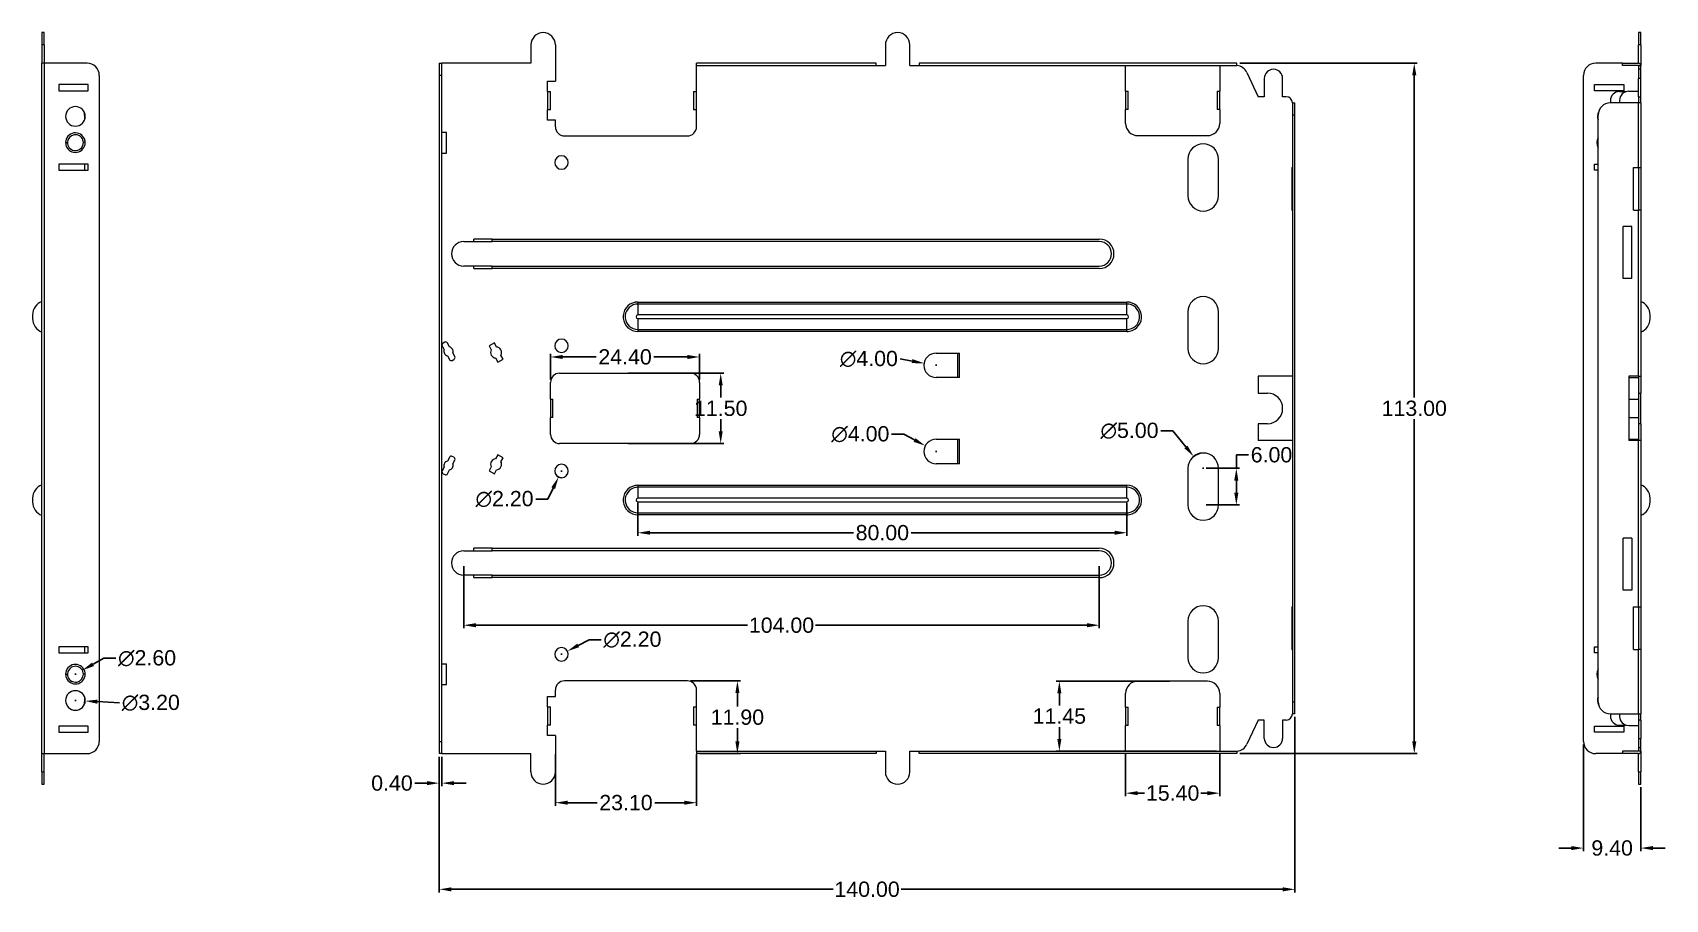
# Model space of a CAD drawing. Header units: millimetres. Extents: x 1920 to 4820, y 310 to 2320.
# Drawn here: x 3550.4 to 3817.5, y 1253.4 to 1395.3 of the extents above; entities that cross this region are included whole.
import ezdxf

# ---------------------------------------------------------------- set-up
doc = ezdxf.new("R2010")
doc.units = ezdxf.units.MM
doc.layers.add('core', color=7, linetype='Continuous', lineweight=20)
doc.layers.add('dim', color=82, linetype='Continuous', lineweight=9)
doc.styles.get("Standard").update_dxf_attribs({"font": 'arial.ttf'})
doc.dimstyles.get("Standard").update_dxf_attribs({"dimtxt": 0.18, "dimasz": 0.18, "dimexe": 0.18, "dimexo": 0.0625, "dimgap": 0.09, "dimtad": 0, "dimtih": 1, "dimtoh": 1, "dimzin": 0, "dimdsep": 46, "dimtxsty": 'Standard', "dimcen": 0.09, "dimadec": 0, "dimazin": 0, "dimtfac": 1, "dimtofl": 0, "dimtmove": 0, "dimatfit": 3, "dimfxl": 0, "dimtolj": 1, "dimtzin": 0, "dimarcsym": 0})

# ---------------------------------------------------------------- blocks, each defined once
blk = doc.blocks.new('*D14')
at = {"layer": 'Defpoints', "color": 0, "transparency": 16777216}
for p in [(3756.91, 1283.78), (3616.91, 1277.28), (3756.91, 1255.07)]:
    blk.add_point(p, dxfattribs=at)
at = {"layer": 'dim', "color": 0, "lineweight": -2, "transparency": 16777216}
for p, q in [((3756.91, 1283.28), (3756.91, 1254.57)), ((3616.91, 1276.78), (3616.91, 1254.57)), ((3618.91, 1255.07), (3681.34, 1255.07)), ((3754.91, 1255.07), (3692.48, 1255.07))]:
    blk.add_line(p, q, dxfattribs=at)
at = {"layer": 'dim', "color": 0, "transparency": 16777216}
for points in [[(3618.91, 1255.4), (3618.91, 1254.73), (3616.91, 1255.07)], [(3754.91, 1255.4), (3754.91, 1254.73), (3756.91, 1255.07)]]:
    blk.add_solid(points, dxfattribs=at)
at = {"layer": 'dim', "color": 0, "transparency": 16777216, "insert": (3686.91, 1255.07), "char_height": 2.5, "attachment_point": 5}
blk.add_mtext('\\A1;140.00', dxfattribs=at)
blk = doc.blocks.new('*D15')
at = {"layer": 'Defpoints', "color": 0, "transparency": 16777216}
for p in [(3616.91, 1277.28), (3617.31, 1277.28), (3616.91, 1272.45)]:
    blk.add_point(p, dxfattribs=at)
at = {"layer": 'dim', "color": 0, "lineweight": -2, "transparency": 16777216}
for p, q in [((3616.91, 1276.78), (3616.91, 1271.95)), ((3617.31, 1276.78), (3617.31, 1271.95)), ((3614.91, 1272.45), (3612.91, 1272.45)), ((3619.31, 1272.45), (3621.31, 1272.45))]:
    blk.add_line(p, q, dxfattribs=at)
at = {"layer": 'dim', "color": 0, "transparency": 16777216}
for points in [[(3614.91, 1272.78), (3614.91, 1272.12), (3616.91, 1272.45)], [(3619.31, 1272.78), (3619.31, 1272.12), (3617.31, 1272.45)]]:
    blk.add_solid(points, dxfattribs=at)
at = {"layer": 'dim', "color": 0, "transparency": 16777216, "insert": (3609.17, 1272.45), "char_height": 2.5, "attachment_point": 5}
blk.add_mtext('\\A1;0.40', dxfattribs=at)
blk = doc.blocks.new('*D16')
at = {"layer": 'Defpoints', "color": 0, "transparency": 16777216}
for p in [(3635.91, 1277.68), (3659.01, 1277.68), (3635.91, 1269.25)]:
    blk.add_point(p, dxfattribs=at)
at = {"layer": 'dim', "color": 0, "lineweight": -2, "transparency": 16777216}
for p, q in [((3635.91, 1277.18), (3635.91, 1268.75)), ((3659.01, 1277.18), (3659.01, 1268.75)), ((3637.91, 1269.25), (3642.72, 1269.25)), ((3657.01, 1269.25), (3652.19, 1269.25))]:
    blk.add_line(p, q, dxfattribs=at)
at = {"layer": 'dim', "color": 0, "transparency": 16777216}
for points in [[(3637.91, 1269.58), (3637.91, 1268.92), (3635.91, 1269.25)], [(3657.01, 1269.58), (3657.01, 1268.92), (3659.01, 1269.25)]]:
    blk.add_solid(points, dxfattribs=at)
at = {"layer": 'dim', "color": 0, "transparency": 16777216, "insert": (3647.46, 1269.25), "char_height": 2.5, "attachment_point": 5}
blk.add_mtext('\\A1;23.10', dxfattribs=at)
blk = doc.blocks.new('*D17')
at = {"layer": 'Defpoints', "color": 0, "transparency": 16777216}
for p in [(3729.21, 1277.68), (3744.61, 1277.68), (3744.61, 1270.81)]:
    blk.add_point(p, dxfattribs=at)
at = {"layer": 'dim', "color": 0, "lineweight": -2, "transparency": 16777216}
for p, q in [((3729.21, 1277.18), (3729.21, 1270.31)), ((3744.61, 1277.18), (3744.61, 1270.31)), ((3731.21, 1270.81), (3732.31, 1270.81)), ((3742.61, 1270.81), (3741.51, 1270.81))]:
    blk.add_line(p, q, dxfattribs=at)
at = {"layer": 'dim', "color": 0, "transparency": 16777216}
for points in [[(3731.21, 1271.14), (3731.21, 1270.47), (3729.21, 1270.81)], [(3742.61, 1271.14), (3742.61, 1270.47), (3744.61, 1270.81)]]:
    blk.add_solid(points, dxfattribs=at)
at = {"layer": 'dim', "color": 0, "transparency": 16777216, "insert": (3736.91, 1270.81), "char_height": 2.5, "attachment_point": 5}
blk.add_mtext('\\A1;15.40', dxfattribs=at)
blk = doc.blocks.new('*D18')
at = {"layer": 'Defpoints', "color": 0, "transparency": 16777216}
for p in [(3747.41, 1390.28), (3747.41, 1277.28), (3776.44, 1277.28)]:
    blk.add_point(p, dxfattribs=at)
at = {"layer": 'dim', "color": 0, "lineweight": -2, "transparency": 16777216}
for p, q in [((3747.91, 1390.28), (3776.94, 1390.28)), ((3776.44, 1388.28), (3776.44, 1335.56)), ((3776.44, 1279.28), (3776.44, 1332)), ((3747.91, 1277.28), (3776.94, 1277.28))]:
    blk.add_line(p, q, dxfattribs=at)
at = {"layer": 'dim', "color": 0, "transparency": 16777216}
for points in [[(3776.11, 1388.28), (3776.78, 1388.28), (3776.44, 1390.28)], [(3776.11, 1279.28), (3776.78, 1279.28), (3776.44, 1277.28)]]:
    blk.add_solid(points, dxfattribs=at)
at = {"layer": 'dim', "color": 0, "transparency": 16777216, "insert": (3776.44, 1333.78), "char_height": 2.5, "attachment_point": 5}
blk.add_mtext('\\A1;113.00', dxfattribs=at)
blk = doc.blocks.new('*D19')
at = {"layer": 'Defpoints', "color": 0, "transparency": 16777216}
for p in [(3647.31, 1339.53), (3647.31, 1328.03), (3662.96, 1328.03)]:
    blk.add_point(p, dxfattribs=at)
at = {"layer": 'dim', "color": 0, "lineweight": -2, "transparency": 16777216}
for p, q in [((3647.81, 1339.53), (3663.46, 1339.53)), ((3662.96, 1337.53), (3662.96, 1335.56)), ((3662.96, 1330.03), (3662.96, 1332)), ((3647.81, 1328.03), (3663.46, 1328.03))]:
    blk.add_line(p, q, dxfattribs=at)
at = {"layer": 'dim', "color": 0, "transparency": 16777216}
for points in [[(3662.63, 1337.53), (3663.29, 1337.53), (3662.96, 1339.53)], [(3662.63, 1330.03), (3663.29, 1330.03), (3662.96, 1328.03)]]:
    blk.add_solid(points, dxfattribs=at)
at = {"layer": 'dim', "color": 0, "transparency": 16777216, "insert": (3662.96, 1333.78), "char_height": 2.5, "attachment_point": 5}
blk.add_mtext('\\A1;11.50', dxfattribs=at)
blk = doc.blocks.new('*D20')
at = {"layer": 'Defpoints', "color": 0, "transparency": 16777216}
for p in [(3635.11, 1342.2), (3635.11, 1338.03), (3659.51, 1338.03)]:
    blk.add_point(p, dxfattribs=at)
at = {"layer": 'dim', "color": 0, "lineweight": -2, "transparency": 16777216}
for p, q in [((3635.11, 1338.53), (3635.11, 1342.7)), ((3637.11, 1342.2), (3642.57, 1342.2)), ((3657.51, 1342.2), (3652.04, 1342.2)), ((3659.51, 1338.53), (3659.51, 1342.7))]:
    blk.add_line(p, q, dxfattribs=at)
at = {"layer": 'dim', "color": 0, "transparency": 16777216}
for points in [[(3637.11, 1342.53), (3637.11, 1341.86), (3635.11, 1342.2)], [(3657.51, 1342.53), (3657.51, 1341.86), (3659.51, 1342.2)]]:
    blk.add_solid(points, dxfattribs=at)
at = {"layer": 'dim', "color": 0, "transparency": 16777216, "insert": (3647.31, 1342.2), "char_height": 2.5, "attachment_point": 5}
blk.add_mtext('\\A1;24.40', dxfattribs=at)
blk = doc.blocks.new('*D21')
at = {"layer": 'Defpoints', "color": 0, "transparency": 16777216}
for p in [(3620.91, 1308.48), (3724.91, 1308.48), (3620.91, 1298.29)]:
    blk.add_point(p, dxfattribs=at)
at = {"layer": 'dim', "color": 0, "lineweight": -2, "transparency": 16777216}
for p, q in [((3620.91, 1307.98), (3620.91, 1297.79)), ((3724.91, 1307.98), (3724.91, 1297.79)), ((3622.91, 1298.29), (3667.34, 1298.29)), ((3722.91, 1298.29), (3678.48, 1298.29))]:
    blk.add_line(p, q, dxfattribs=at)
at = {"layer": 'dim', "color": 0, "transparency": 16777216}
for points in [[(3622.91, 1298.63), (3622.91, 1297.96), (3620.91, 1298.29)], [(3722.91, 1298.63), (3722.91, 1297.96), (3724.91, 1298.29)]]:
    blk.add_solid(points, dxfattribs=at)
at = {"layer": 'dim', "color": 0, "transparency": 16777216, "insert": (3672.91, 1298.29), "char_height": 2.5, "attachment_point": 5}
blk.add_mtext('\\A1;104.00', dxfattribs=at)
blk = doc.blocks.new('*D22')
at = {"layer": 'Defpoints', "color": 0, "transparency": 16777216}
for p in [(3649.41, 1318.78), (3729.41, 1318.78), (3729.41, 1313.43)]:
    blk.add_point(p, dxfattribs=at)
at = {"layer": 'dim', "color": 0, "lineweight": -2, "transparency": 16777216}
for p, q in [((3649.41, 1318.28), (3649.41, 1312.93)), ((3729.41, 1318.28), (3729.41, 1312.93)), ((3651.41, 1313.43), (3684.69, 1313.43)), ((3727.41, 1313.43), (3694.12, 1313.43))]:
    blk.add_line(p, q, dxfattribs=at)
at = {"layer": 'dim', "color": 0, "transparency": 16777216}
for points in [[(3651.41, 1313.76), (3651.41, 1313.1), (3649.41, 1313.43)], [(3727.41, 1313.76), (3727.41, 1313.1), (3729.41, 1313.43)]]:
    blk.add_solid(points, dxfattribs=at)
at = {"layer": 'dim', "color": 0, "transparency": 16777216, "insert": (3689.41, 1313.43), "char_height": 2.5, "attachment_point": 5}
blk.add_mtext('\\A1;80.00', dxfattribs=at)
blk = doc.blocks.new('*D23')
at = {"layer": 'Defpoints', "color": 0, "transparency": 16777216}
for p in [(3741.91, 1323.98), (3741.91, 1317.98), (3747.33, 1317.98)]:
    blk.add_point(p, dxfattribs=at)
at = {"layer": 'dim', "color": 0, "lineweight": -2, "transparency": 16777216}
for p, q in [((3747.33, 1323.98), (3747.33, 1326.18)), ((3747.33, 1326.18), (3749.33, 1326.18)), ((3742.41, 1323.98), (3747.83, 1323.98)), ((3747.33, 1319.98), (3747.33, 1321.98)), ((3742.41, 1317.98), (3747.83, 1317.98))]:
    blk.add_line(p, q, dxfattribs=at)
at = {"layer": 'dim', "color": 0, "transparency": 16777216}
for points in [[(3746.99, 1321.98), (3747.66, 1321.98), (3747.33, 1323.98)], [(3746.99, 1319.98), (3747.66, 1319.98), (3747.33, 1317.98)]]:
    blk.add_solid(points, dxfattribs=at)
at = {"layer": 'dim', "color": 0, "transparency": 16777216, "insert": (3753.08, 1326.18), "char_height": 2.5, "attachment_point": 5}
blk.add_mtext('\\A1;6.00', dxfattribs=at)
blk = doc.blocks.new('*D24')
at = {"layer": 'Defpoints', "color": 0, "transparency": 16777216}
for p in [(3736.91, 1289.13), (3718.37, 1277.68), (3744.61, 1277.68)]:
    blk.add_point(p, dxfattribs=at)
at = {"layer": 'dim', "color": 0, "lineweight": -2, "transparency": 16777216}
for p, q in [((3736.41, 1289.13), (3717.87, 1289.13)), ((3718.37, 1287.13), (3718.37, 1285.18)), ((3718.37, 1279.68), (3718.37, 1281.63)), ((3744.11, 1277.68), (3717.87, 1277.68))]:
    blk.add_line(p, q, dxfattribs=at)
at = {"layer": 'dim', "color": 0, "transparency": 16777216}
for points in [[(3718.04, 1287.13), (3718.71, 1287.13), (3718.37, 1289.13)], [(3718.04, 1279.68), (3718.71, 1279.68), (3718.37, 1277.68)]]:
    blk.add_solid(points, dxfattribs=at)
at = {"layer": 'dim', "color": 0, "transparency": 16777216, "insert": (3718.37, 1283.4), "char_height": 2.5, "attachment_point": 5}
blk.add_mtext('\\A1;11.45', dxfattribs=at)
blk = doc.blocks.new('*D26')
at = {"layer": 'Defpoints', "color": 0, "transparency": 16777216}
for p in [(3740.34, 1325.92), (3743.48, 1322.04)]:
    blk.add_point(p, dxfattribs=at)
at = {"layer": 'dim', "color": 0, "lineweight": -2, "transparency": 16777216}
for p, q in [((3734.95, 1330.11), (3736.95, 1330.11)), ((3736.95, 1330.11), (3739.08, 1327.48)), ((3741.82, 1323.98), (3742, 1323.98)), ((3741.91, 1323.89), (3741.91, 1324.07))]:
    blk.add_line(p, q, dxfattribs=at)
blk.add_arc((3741.91, 1323.98), 2.5, 101.4534, 140.4158, dxfattribs=at)
at = {"layer": 'dim', "color": 0, "transparency": 16777216}
blk.add_solid([(3739.34, 1327.69), (3738.82, 1327.27), (3740.34, 1325.92)], dxfattribs=at)
at = {"layer": 'dim', "color": 0, "transparency": 16777216, "insert": (3729.85, 1330.11), "char_height": 2.5, "attachment_point": 5}
blk.add_mtext('\\A1;∅5.00', dxfattribs=at)
blk = doc.blocks.new('*D27')
at = {"layer": 'Defpoints', "color": 0, "transparency": 16777216}
for p in [(3696.44, 1327.67), (3699.97, 1325.79)]:
    blk.add_point(p, dxfattribs=at)
at = {"layer": 'dim', "color": 0, "lineweight": -2, "transparency": 16777216}
for p, q in [((3690.91, 1329.55), (3692.91, 1329.55)), ((3692.91, 1329.55), (3694.68, 1328.61)), ((3698.12, 1326.73), (3698.3, 1326.73)), ((3698.21, 1326.64), (3698.21, 1326.82))]:
    blk.add_line(p, q, dxfattribs=at)
at = {"layer": 'dim', "color": 0, "transparency": 16777216}
blk.add_solid([(3694.84, 1328.9), (3694.52, 1328.32), (3696.44, 1327.67)], dxfattribs=at)
at = {"layer": 'dim', "color": 0, "transparency": 16777216, "insert": (3685.81, 1329.55), "char_height": 2.5, "attachment_point": 5}
blk.add_mtext('\\A1;∅4.00', dxfattribs=at)
blk = doc.blocks.new('*D28')
at = {"layer": 'Defpoints', "color": 0, "transparency": 16777216}
for p in [(3696.24, 1341.17), (3700.18, 1340.48)]:
    blk.add_point(p, dxfattribs=at)
at = {"layer": 'dim', "color": 0, "lineweight": -2, "transparency": 16777216}
for p, q in [((3692.3, 1341.87), (3694.27, 1341.52)), ((3698.12, 1340.83), (3698.3, 1340.83)), ((3698.21, 1340.74), (3698.21, 1340.92))]:
    blk.add_line(p, q, dxfattribs=at)
at = {"layer": 'dim', "color": 0, "transparency": 16777216}
blk.add_solid([(3694.33, 1341.85), (3694.21, 1341.19), (3696.24, 1341.17)], dxfattribs=at)
at = {"layer": 'dim', "color": 0, "transparency": 16777216, "insert": (3687.2, 1341.87), "char_height": 2.5, "attachment_point": 5}
blk.add_mtext('\\A1;∅4.00', dxfattribs=at)
blk = doc.blocks.new('*D29')
at = {"layer": 'Defpoints', "color": 0, "transparency": 16777216}
for p in [(3636.43, 1322.54), (3637.39, 1324.52)]:
    blk.add_point(p, dxfattribs=at)
at = {"layer": 'dim', "color": 0, "lineweight": -2, "transparency": 16777216}
for p, q in [((3636.82, 1323.53), (3637, 1323.53)), ((3636.91, 1323.44), (3636.91, 1323.62)), ((3634.69, 1318.94), (3635.56, 1320.74)), ((3632.69, 1318.94), (3634.69, 1318.94))]:
    blk.add_line(p, q, dxfattribs=at)
blk.add_arc((3636.91, 1323.53), 1.1, 218.2278, 270, dxfattribs=at)
at = {"layer": 'dim', "color": 0, "transparency": 16777216}
blk.add_solid([(3635.26, 1320.88), (3635.86, 1320.59), (3636.43, 1322.54)], dxfattribs=at)
at = {"layer": 'dim', "color": 0, "transparency": 16777216, "insert": (3627.59, 1318.94), "char_height": 2.5, "attachment_point": 5}
blk.add_mtext('\\A1;∅2.20', dxfattribs=at)
blk = doc.blocks.new('*D30')
at = {"layer": 'Defpoints', "color": 0, "transparency": 16777216}
for p in [(3635.94, 1293.01), (3637.88, 1294.05)]:
    blk.add_point(p, dxfattribs=at)
at = {"layer": 'dim', "color": 0, "lineweight": -2, "transparency": 16777216}
for p, q in [((3641.41, 1295.93), (3639.64, 1294.99)), ((3643.41, 1295.93), (3641.41, 1295.93)), ((3636.82, 1293.53), (3637, 1293.53)), ((3636.91, 1293.44), (3636.91, 1293.62))]:
    blk.add_line(p, q, dxfattribs=at)
at = {"layer": 'dim', "color": 0, "transparency": 16777216}
blk.add_solid([(3639.49, 1295.28), (3639.8, 1294.7), (3637.88, 1294.05)], dxfattribs=at)
at = {"layer": 'dim', "color": 0, "transparency": 16777216, "insert": (3648.51, 1295.93), "char_height": 2.5, "attachment_point": 5}
blk.add_mtext('\\A1;∅2.20', dxfattribs=at)
blk = doc.blocks.new('*D31')
at = {"layer": 'Defpoints', "color": 0, "transparency": 16777216}
for p in [(3657.51, 1289.18), (3665.69, 1289.18), (3659.01, 1277.28)]:
    blk.add_point(p, dxfattribs=at)
at = {"layer": 'dim', "color": 0, "lineweight": -2, "transparency": 16777216}
for p, q in [((3658.01, 1289.18), (3666.19, 1289.18)), ((3665.69, 1287.18), (3665.69, 1285.01)), ((3665.69, 1279.28), (3665.69, 1281.45)), ((3659.51, 1277.28), (3666.19, 1277.28))]:
    blk.add_line(p, q, dxfattribs=at)
at = {"layer": 'dim', "color": 0, "transparency": 16777216}
for points in [[(3665.36, 1287.18), (3666.03, 1287.18), (3665.69, 1289.18)], [(3665.36, 1279.28), (3666.03, 1279.28), (3665.69, 1277.28)]]:
    blk.add_solid(points, dxfattribs=at)
at = {"layer": 'dim', "color": 0, "transparency": 16777216, "insert": (3665.69, 1283.23), "char_height": 2.5, "attachment_point": 5}
blk.add_mtext('\\A1;11.90', dxfattribs=at)
blk = doc.blocks.new('*D32')
at = {"layer": 'Defpoints', "color": 0, "transparency": 16777216}
for p in [(3555.78, 1286.07), (3558.98, 1285.89)]:
    blk.add_point(p, dxfattribs=at)
at = {"layer": 'dim', "color": 0, "lineweight": -2, "transparency": 16777216}
for p, q in [((3557.29, 1285.98), (3557.47, 1285.98)), ((3557.38, 1285.89), (3557.38, 1286.07)), ((3564.61, 1285.59), (3560.97, 1285.79))]:
    blk.add_line(p, q, dxfattribs=at)
at = {"layer": 'dim', "color": 0, "transparency": 16777216}
blk.add_solid([(3560.99, 1286.12), (3560.96, 1285.45), (3558.98, 1285.89)], dxfattribs=at)
at = {"layer": 'dim', "color": 0, "transparency": 16777216, "insert": (3569.71, 1285.59), "char_height": 2.5, "attachment_point": 5}
blk.add_mtext('\\A1;∅3.20', dxfattribs=at)
blk = doc.blocks.new('*D33')
at = {"layer": 'Defpoints', "color": 0, "transparency": 16777216}
for p in [(3558.51, 1290.92), (3556.25, 1289.64)]:
    blk.add_point(p, dxfattribs=at)
at = {"layer": 'dim', "color": 0, "lineweight": -2, "transparency": 16777216}
for p, q in [((3557.38, 1290.19), (3557.38, 1290.37)), ((3562, 1292.88), (3560.26, 1291.9)), ((3564, 1292.88), (3562, 1292.88)), ((3557.29, 1290.28), (3557.47, 1290.28))]:
    blk.add_line(p, q, dxfattribs=at)
at = {"layer": 'dim', "color": 0, "transparency": 16777216}
blk.add_solid([(3560.09, 1292.19), (3560.42, 1291.61), (3558.51, 1290.92)], dxfattribs=at)
at = {"layer": 'dim', "color": 0, "transparency": 16777216, "insert": (3569.1, 1292.88), "char_height": 2.5, "attachment_point": 5}
blk.add_mtext('\\A1;∅2.60', dxfattribs=at)
blk = doc.blocks.new('*D34')
at = {"layer": 'Defpoints', "color": 0, "transparency": 16777216}
for p in [(3804.12, 1279.28), (3813.52, 1272.28), (3813.52, 1261.82)]:
    blk.add_point(p, dxfattribs=at)
at = {"layer": 'dim', "color": 0, "lineweight": -2, "transparency": 16777216}
for p, q in [((3804.12, 1278.78), (3804.12, 1261.32)), ((3813.52, 1271.78), (3813.52, 1261.32)), ((3802.12, 1261.82), (3800.12, 1261.82)), ((3815.52, 1261.82), (3817.52, 1261.82))]:
    blk.add_line(p, q, dxfattribs=at)
at = {"layer": 'dim', "color": 0, "transparency": 16777216}
for points in [[(3802.12, 1262.15), (3802.12, 1261.48), (3804.12, 1261.82)], [(3815.52, 1262.15), (3815.52, 1261.48), (3813.52, 1261.82)]]:
    blk.add_solid(points, dxfattribs=at)
at = {"layer": 'dim', "color": 0, "transparency": 16777216, "insert": (3808.82, 1261.82), "char_height": 2.5, "attachment_point": 5}
blk.add_mtext('\\A1;9.40', dxfattribs=at)

msp = doc.modelspace()

# ---------------------------------------------------------------- linework, layer by layer
at = {"layer": 'core'}
for p, q in [((3551.879, 1395.28), (3551.879, 1393.28)), ((3552.279, 1395.28), (3551.879, 1395.28)), ((3552.279, 1393.28), (3552.279, 1395.28)), ((3813.125, 1395.28), (3813.125, 1393.28)), ((3813.525, 1395.28), (3813.125, 1395.28)), ((3813.525, 1393.28), (3813.525, 1395.28)), ((3551.879, 1393.28), (3551.879, 1390.28)), ((3552.279, 1393.28), (3551.879, 1393.28)), ((3552.279, 1393.28), (3552.279, 1390.28)), ((3631.909, 1393.28), (3631.909, 1390.28)), ((3635.909, 1393.28), (3635.909, 1387.33)), ((3689.909, 1393.28), (3689.909, 1389.88)), ((3693.909, 1389.88), (3693.909, 1393.28)), ((3813.125, 1390.28), (3813.125, 1393.28)), ((3813.525, 1393.28), (3813.125, 1393.28)), ((3813.525, 1393.28), (3813.525, 1389.88)), ((3552.279, 1390.28), (3551.879, 1390.28)), ((3551.879, 1277.28), (3551.879, 1390.28)), ((3559.279, 1390.28), (3552.279, 1390.28)), ((3552.279, 1390.28), (3552.279, 1277.28)), ((3616.909, 1390.28), (3616.909, 1388.28)), ((3616.909, 1390.28), (3617.309, 1390.28)), ((3631.909, 1390.28), (3617.309, 1390.28)), ((3617.309, 1388.28), (3617.309, 1390.28)), ((3688.409, 1390.28), (3659.009, 1390.28)), ((3659.009, 1389.88), (3659.009, 1390.28)), ((3659.009, 1385.63), (3659.009, 1389.88)), ((3659.009, 1389.88), (3688.409, 1389.88)), ((3688.409, 1389.88), (3688.409, 1390.28)), ((3688.409, 1389.88), (3689.909, 1389.88)), ((3693.909, 1389.88), (3695.409, 1389.88)), ((3695.409, 1390.28), (3695.409, 1389.88)), ((3747.409, 1390.28), (3695.409, 1390.28)), ((3695.409, 1389.88), (3747.409, 1389.88)), ((3729.209, 1385.68), (3729.209, 1389.88)), ((3744.609, 1389.88), (3744.609, 1385.68)), ((3747.409, 1389.88), (3747.409, 1390.28)), ((3810.525, 1390.28), (3806.125, 1390.28)), ((3810.525, 1389.88), (3810.525, 1390.28)), ((3810.525, 1390.28), (3813.125, 1390.28)), ((3813.125, 1389.88), (3810.525, 1389.88)), ((3813.125, 1389.88), (3813.125, 1389.28)), ((3813.125, 1389.88), (3813.525, 1389.88)), ((3813.125, 1389.28), (3813.125, 1387.78)), ((3813.525, 1389.28), (3813.125, 1389.28)), ((3813.525, 1389.28), (3813.525, 1389.88)), ((3813.525, 1387.78), (3813.525, 1389.28)), ((3559.479, 1386.78), (3554.679, 1386.78)), ((3554.679, 1386.78), (3554.679, 1385.78)), ((3559.479, 1385.78), (3559.479, 1386.78)), ((3561.279, 1388.28), (3561.279, 1279.28)), ((3617.309, 1388.28), (3616.909, 1388.28)), ((3616.909, 1388.28), (3616.909, 1279.28)), ((3617.309, 1279.28), (3617.309, 1388.28)), ((3634.609, 1387.33), (3635.909, 1387.33)), ((3634.609, 1385.63), (3634.609, 1387.33)), ((3749.067, 1388.731), (3750.909, 1384.78)), ((3751.909, 1387.78), (3751.909, 1384.78)), ((3754.909, 1384.78), (3754.909, 1387.78)), ((3804.125, 1279.28), (3804.125, 1388.28)), ((3805.925, 1386.78), (3810.725, 1386.78)), ((3805.925, 1385.78), (3805.925, 1386.78)), ((3810.725, 1386.78), (3810.725, 1385.78)), ((3813.125, 1384.78), (3813.125, 1387.78)), ((3813.525, 1387.78), (3813.125, 1387.78)), ((3813.525, 1384.78), (3813.525, 1387.78)), ((3554.679, 1385.78), (3559.479, 1385.78)), ((3634.609, 1385.63), (3634.609, 1384.13)), ((3634.609, 1385.63), (3635.109, 1385.63)), ((3634.609, 1384.13), (3634.609, 1382.63)), ((3635.109, 1384.13), (3635.109, 1385.63)), ((3635.109, 1382.63), (3635.109, 1384.13)), ((3658.509, 1385.63), (3659.009, 1385.63)), ((3658.509, 1385.63), (3658.509, 1384.13)), ((3658.509, 1384.13), (3658.509, 1382.63)), ((3659.009, 1384.13), (3659.009, 1385.63)), ((3659.009, 1382.63), (3659.009, 1384.13)), ((3729.209, 1385.68), (3729.609, 1385.68)), ((3729.209, 1385.68), (3729.209, 1384.18)), ((3729.209, 1384.18), (3729.209, 1382.68)), ((3729.609, 1384.18), (3729.609, 1385.68)), ((3729.609, 1382.68), (3729.609, 1384.18)), ((3744.209, 1385.68), (3744.209, 1384.18)), ((3744.209, 1385.68), (3744.609, 1385.68)), ((3744.209, 1384.18), (3744.209, 1382.68)), ((3744.609, 1384.18), (3744.609, 1385.68)), ((3744.609, 1382.68), (3744.609, 1384.18)), ((3751.909, 1384.78), (3750.909, 1384.78)), ((3755.509, 1384.78), (3754.909, 1384.78)), ((3810.725, 1385.78), (3805.925, 1385.78)), ((3810.025, 1385.63), (3811.141, 1385.63)), ((3811.525, 1385.68), (3813.125, 1385.68)), ((3813.125, 1384.78), (3813.125, 1383.78)), ((3813.125, 1384.78), (3813.525, 1384.78)), ((3813.525, 1383.78), (3813.525, 1384.78)), ((3558.879, 1381.78), (3558.879, 1381.022)), ((3634.609, 1380.93), (3634.609, 1382.63)), ((3635.109, 1382.63), (3634.609, 1382.63)), ((3659.009, 1382.63), (3658.509, 1382.63)), ((3659.009, 1379.88), (3659.009, 1382.63)), ((3729.209, 1380.43), (3729.209, 1382.68)), ((3729.609, 1382.68), (3729.209, 1382.68)), ((3744.609, 1382.68), (3744.209, 1382.68)), ((3744.609, 1382.68), (3744.609, 1380.43)), ((3756.509, 1383.78), (3756.509, 1381.78)), ((3756.509, 1383.78), (3756.909, 1383.78)), ((3756.509, 1381.78), (3756.509, 1285.78)), ((3756.909, 1381.78), (3756.509, 1381.78)), ((3756.909, 1381.78), (3756.909, 1383.78)), ((3756.909, 1285.78), (3756.909, 1381.78)), ((3806.525, 1285.78), (3806.525, 1381.78)), ((3813.125, 1383.78), (3808.525, 1383.78)), ((3813.525, 1383.78), (3813.125, 1383.78)), ((3813.125, 1373.23), (3813.125, 1383.78)), ((3813.525, 1383.78), (3813.525, 1373.23)), ((3617.309, 1378.98), (3618.109, 1378.98)), ((3618.109, 1375.58), (3618.109, 1378.98)), ((3635.909, 1380.93), (3634.609, 1380.93)), ((3635.909, 1379.88), (3635.909, 1380.93)), ((3555.779, 1377.28), (3556.079, 1377.28)), ((3558.979, 1377.28), (3558.679, 1377.28)), ((3637.409, 1378.38), (3657.509, 1378.38)), ((3731.209, 1378.43), (3742.609, 1378.43)), ((3559.479, 1373.78), (3554.679, 1373.78)), ((3554.679, 1373.78), (3554.679, 1372.78)), ((3558.879, 1373.779), (3558.879, 1372.78)), ((3559.479, 1372.78), (3559.479, 1373.78)), ((3617.309, 1375.58), (3618.109, 1375.58)), ((3739.409, 1374.58), (3739.409, 1368.58)), ((3744.409, 1368.58), (3744.409, 1374.58)), ((3756.409, 1373.23), (3756.509, 1373.23)), ((3756.409, 1373.23), (3756.409, 1366.23)), ((3805.925, 1372.78), (3805.925, 1373.78)), ((3805.925, 1373.78), (3806.525, 1373.78)), ((3812.325, 1373.23), (3813.125, 1373.23)), ((3812.325, 1366.23), (3812.325, 1373.23)), ((3813.125, 1373.23), (3813.125, 1366.23)), ((3813.125, 1373.23), (3813.525, 1373.23)), ((3813.525, 1373.23), (3813.525, 1366.23)), ((3554.679, 1372.78), (3559.479, 1372.78)), ((3806.525, 1372.78), (3805.925, 1372.78)), ((3756.409, 1366.23), (3756.509, 1366.23)), ((3812.325, 1366.23), (3813.125, 1366.23)), ((3813.525, 1366.23), (3813.125, 1366.23)), ((3813.125, 1339.03), (3813.125, 1366.23)), ((3813.525, 1366.23), (3813.525, 1339.03)), ((3810.625, 1355.03), (3810.625, 1363.53)), ((3812.025, 1363.53), (3810.625, 1363.53)), ((3812.025, 1355.03), (3812.025, 1363.53)), ((3620.909, 1361.08), (3622.583, 1361.08)), ((3625.583, 1361.48), (3622.583, 1361.48)), ((3622.583, 1361.08), (3622.583, 1361.48)), ((3622.583, 1361.08), (3625.583, 1361.08)), ((3625.583, 1361.48), (3724.909, 1361.48)), ((3625.583, 1361.08), (3625.583, 1361.48)), ((3724.909, 1361.08), (3625.583, 1361.08)), ((3622.583, 1357.08), (3620.909, 1357.08)), ((3625.583, 1357.08), (3622.583, 1357.08)), ((3622.583, 1356.68), (3622.583, 1357.08)), ((3622.583, 1356.68), (3625.583, 1356.68)), ((3625.583, 1357.08), (3724.909, 1357.08)), ((3625.583, 1356.68), (3625.583, 1357.08)), ((3724.909, 1356.68), (3625.583, 1356.68)), ((3812.025, 1355.03), (3810.625, 1355.03)), ((3649.409, 1351.194), (3729.409, 1351.194)), ((3649.409, 1351.194), (3649.409, 1350.864)), ((3649.409, 1350.864), (3649.409, 1349.072)), ((3729.409, 1350.864), (3649.409, 1350.864)), ((3729.409, 1350.864), (3729.409, 1351.194)), ((3729.409, 1349.072), (3729.409, 1350.864)), ((3739.409, 1349.58), (3739.409, 1343.58)), ((3744.409, 1343.58), (3744.409, 1349.58)), ((3550.379, 1349.089), (3550.379, 1348.471)), ((3729.409, 1349.072), (3649.409, 1349.072)), ((3649.409, 1348.487), (3729.409, 1348.487)), ((3649.409, 1348.487), (3649.409, 1346.696)), ((3649.409, 1346.696), (3729.409, 1346.696)), ((3649.409, 1346.696), (3649.409, 1346.366)), ((3729.409, 1346.696), (3729.409, 1348.487)), ((3729.409, 1346.366), (3729.409, 1346.696)), ((3815.025, 1348.471), (3815.025, 1349.089)), ((3617.388, 1343.996), (3617.713, 1343.386)), ((3617.798, 1344.61), (3617.533, 1344.469)), ((3618.596, 1343.855), (3618.271, 1344.466)), ((3625.946, 1344.492), (3625.063, 1344.023)), ((3625.063, 1344.023), (3625.417, 1343.357)), ((3626.301, 1343.825), (3625.946, 1344.492)), ((3729.409, 1346.366), (3649.409, 1346.366)), ((3618.238, 1342.399), (3618.562, 1341.789)), ((3619.035, 1341.644), (3619.3, 1341.785)), ((3619.445, 1342.258), (3619.121, 1342.868)), ((3626.12, 1342.034), (3626.471, 1341.374)), ((3626.471, 1341.374), (3627.354, 1341.843)), ((3627.354, 1341.843), (3627.003, 1342.505)), ((3698.209, 1342.83), (3701.709, 1342.83)), ((3701.709, 1342.83), (3701.709, 1338.83)), ((3701.709, 1342.83), (3702.009, 1342.83)), ((3702.009, 1338.83), (3702.009, 1342.83)), ((3636.609, 1339.53), (3658.009, 1339.53)), ((3701.709, 1338.83), (3698.209, 1338.83)), ((3702.009, 1338.83), (3701.709, 1338.83)), ((3756.509, 1339.03), (3750.909, 1339.03)), ((3750.909, 1339.03), (3750.909, 1336.28)), ((3811.525, 1339.03), (3811.525, 1328.53)), ((3813.125, 1339.03), (3811.525, 1339.03)), ((3811.525, 1338.83), (3813.125, 1338.83)), ((3813.125, 1339.03), (3813.125, 1336.28)), ((3813.125, 1339.03), (3813.525, 1339.03)), ((3813.525, 1339.03), (3813.525, 1336.28)), ((3635.109, 1335.28), (3635.109, 1338.03)), ((3659.509, 1338.03), (3659.509, 1335.28)), ((3750.909, 1336.28), (3752.409, 1336.28)), ((3813.125, 1336.28), (3813.125, 1331.28)), ((3813.125, 1336.28), (3813.525, 1336.28)), ((3813.525, 1331.28), (3813.525, 1336.28)), ((3635.109, 1335.28), (3635.509, 1335.28)), ((3635.109, 1335.28), (3635.109, 1333.78)), ((3635.109, 1333.78), (3635.109, 1332.28)), ((3635.509, 1333.78), (3635.509, 1335.28)), ((3635.509, 1332.28), (3635.509, 1333.78)), ((3659.109, 1335.28), (3659.109, 1333.78)), ((3659.109, 1335.28), (3659.509, 1335.28)), ((3659.109, 1333.78), (3659.109, 1332.28)), ((3659.509, 1333.78), (3659.509, 1335.28)), ((3659.509, 1332.28), (3659.509, 1333.78)), ((3811.525, 1335.28), (3813.125, 1335.28)), ((3635.109, 1329.53), (3635.109, 1332.28)), ((3635.509, 1332.28), (3635.109, 1332.28)), ((3659.509, 1332.28), (3659.109, 1332.28)), ((3659.509, 1332.28), (3659.509, 1329.53)), ((3750.909, 1331.28), (3750.909, 1328.53)), ((3752.409, 1331.28), (3750.909, 1331.28)), ((3811.525, 1332.28), (3813.125, 1332.28)), ((3813.125, 1331.28), (3813.125, 1328.53)), ((3813.525, 1331.28), (3813.125, 1331.28)), ((3813.525, 1331.28), (3813.525, 1328.53)), ((3658.009, 1328.03), (3636.609, 1328.03)), ((3698.209, 1328.73), (3701.709, 1328.73)), ((3701.709, 1328.73), (3701.709, 1324.73)), ((3701.709, 1328.73), (3702.009, 1328.73)), ((3702.009, 1324.73), (3702.009, 1328.73)), ((3756.509, 1328.53), (3750.909, 1328.53)), ((3811.525, 1328.73), (3813.125, 1328.73)), ((3813.125, 1328.53), (3811.525, 1328.53)), ((3813.525, 1328.53), (3813.125, 1328.53)), ((3813.125, 1301.33), (3813.125, 1328.53)), ((3813.525, 1328.53), (3813.525, 1301.33)), ((3618.562, 1325.771), (3618.238, 1325.161)), ((3619.3, 1325.775), (3619.035, 1325.915)), ((3619.121, 1324.691), (3619.445, 1325.301)), ((3626.471, 1326.185), (3626.12, 1325.525)), ((3627.354, 1325.716), (3626.471, 1326.185)), ((3627.003, 1325.055), (3627.354, 1325.716)), ((3617.713, 1324.173), (3617.388, 1323.563)), ((3617.533, 1323.09), (3617.798, 1322.949)), ((3618.271, 1323.094), (3618.596, 1323.704)), ((3625.417, 1324.203), (3625.063, 1323.537)), ((3625.063, 1323.537), (3625.946, 1323.067)), ((3625.946, 1323.067), (3626.301, 1323.734)), ((3701.709, 1324.73), (3698.209, 1324.73)), ((3702.009, 1324.73), (3701.709, 1324.73)), ((3739.409, 1323.98), (3739.409, 1317.98)), ((3744.409, 1317.98), (3744.409, 1323.98)), ((3649.409, 1321.194), (3729.409, 1321.194)), ((3649.409, 1321.194), (3649.409, 1320.864)), ((3649.409, 1320.864), (3649.409, 1319.072)), ((3729.409, 1320.864), (3649.409, 1320.864)), ((3729.409, 1320.864), (3729.409, 1321.194)), ((3729.409, 1319.072), (3729.409, 1320.864)), ((3550.379, 1319.089), (3550.379, 1318.471)), ((3729.409, 1319.072), (3649.409, 1319.072)), ((3649.409, 1318.487), (3729.409, 1318.487)), ((3649.409, 1318.487), (3649.409, 1316.696)), ((3729.409, 1316.696), (3729.409, 1318.487)), ((3815.025, 1318.471), (3815.025, 1319.089)), ((3649.409, 1316.696), (3729.409, 1316.696)), ((3649.409, 1316.696), (3649.409, 1316.366)), ((3729.409, 1316.366), (3649.409, 1316.366)), ((3729.409, 1316.366), (3729.409, 1316.696)), ((3810.625, 1304.03), (3810.625, 1312.53)), ((3812.025, 1312.53), (3810.625, 1312.53)), ((3812.025, 1312.53), (3812.025, 1304.03)), ((3620.909, 1310.48), (3622.583, 1310.48)), ((3625.583, 1310.88), (3622.583, 1310.88)), ((3622.583, 1310.48), (3622.583, 1310.88)), ((3622.583, 1310.48), (3625.583, 1310.48)), ((3625.583, 1310.88), (3724.909, 1310.88)), ((3625.583, 1310.48), (3625.583, 1310.88)), ((3724.909, 1310.48), (3625.583, 1310.48)), ((3622.583, 1306.48), (3620.909, 1306.48)), ((3625.583, 1306.48), (3622.583, 1306.48)), ((3622.583, 1306.08), (3622.583, 1306.48)), ((3625.583, 1306.48), (3724.909, 1306.48)), ((3625.583, 1306.08), (3625.583, 1306.48)), ((3622.583, 1306.08), (3625.583, 1306.08)), ((3724.909, 1306.08), (3625.583, 1306.08)), ((3812.025, 1304.03), (3810.625, 1304.03)), ((3756.409, 1301.33), (3756.509, 1301.33)), ((3756.409, 1301.33), (3756.409, 1294.33)), ((3812.325, 1294.33), (3812.325, 1301.33)), ((3812.325, 1301.33), (3813.125, 1301.33)), ((3813.125, 1301.33), (3813.125, 1294.33)), ((3813.125, 1301.33), (3813.525, 1301.33)), ((3813.525, 1301.33), (3813.525, 1294.33)), ((3739.409, 1298.98), (3739.409, 1292.98)), ((3744.409, 1292.98), (3744.409, 1298.98)), ((3559.479, 1294.78), (3554.679, 1294.78)), ((3554.679, 1294.78), (3554.679, 1293.78)), ((3554.679, 1293.78), (3559.479, 1293.78)), ((3558.879, 1294.78), (3558.879, 1293.781)), ((3559.479, 1293.78), (3559.479, 1294.78)), ((3756.409, 1294.33), (3756.509, 1294.33)), ((3805.925, 1293.78), (3805.925, 1294.78)), ((3805.925, 1294.78), (3806.525, 1294.78)), ((3806.525, 1293.78), (3805.925, 1293.78)), ((3812.325, 1294.33), (3813.125, 1294.33)), ((3813.525, 1294.33), (3813.125, 1294.33)), ((3813.125, 1283.78), (3813.125, 1294.33)), ((3813.525, 1294.33), (3813.525, 1283.78)), ((3617.309, 1291.98), (3618.109, 1291.98)), ((3618.109, 1288.58), (3618.109, 1291.98)), ((3555.779, 1290.28), (3556.079, 1290.28)), ((3558.979, 1290.28), (3558.679, 1290.28)), ((3617.309, 1288.58), (3618.109, 1288.58)), ((3635.909, 1286.63), (3635.909, 1287.68)), ((3657.509, 1289.18), (3637.409, 1289.18)), ((3659.009, 1284.93), (3659.009, 1287.68)), ((3742.609, 1289.13), (3731.209, 1289.13)), ((3558.879, 1286.537), (3558.879, 1285.78)), ((3634.609, 1286.63), (3635.909, 1286.63)), ((3634.609, 1284.93), (3634.609, 1286.63)), ((3729.209, 1284.88), (3729.209, 1287.13)), ((3744.609, 1287.13), (3744.609, 1284.88)), ((3756.509, 1285.78), (3756.909, 1285.78)), ((3756.509, 1285.78), (3756.509, 1283.78)), ((3756.909, 1283.78), (3756.909, 1285.78)), ((3634.609, 1284.93), (3635.109, 1284.93)), ((3634.609, 1284.93), (3634.609, 1283.43)), ((3634.609, 1283.43), (3634.609, 1281.93)), ((3635.109, 1283.43), (3635.109, 1284.93)), ((3635.109, 1281.93), (3635.109, 1283.43)), ((3658.509, 1284.93), (3658.509, 1283.43)), ((3658.509, 1284.93), (3659.009, 1284.93)), ((3658.509, 1283.43), (3658.509, 1281.93)), ((3659.009, 1283.43), (3659.009, 1284.93)), ((3659.009, 1281.93), (3659.009, 1283.43)), ((3729.209, 1284.88), (3729.209, 1283.38)), ((3729.209, 1284.88), (3729.609, 1284.88)), ((3729.209, 1283.38), (3729.209, 1281.88)), ((3729.609, 1283.38), (3729.609, 1284.88)), ((3729.609, 1281.88), (3729.609, 1283.38)), ((3744.209, 1284.88), (3744.209, 1283.38)), ((3744.209, 1284.88), (3744.609, 1284.88)), ((3744.209, 1283.38), (3744.209, 1281.88)), ((3744.609, 1283.38), (3744.609, 1284.88)), ((3744.609, 1281.88), (3744.609, 1283.38)), ((3750.909, 1282.78), (3749.067, 1278.828)), ((3751.909, 1282.78), (3750.909, 1282.78)), ((3751.909, 1279.78), (3751.909, 1282.78)), ((3754.909, 1282.78), (3754.909, 1279.78)), ((3755.509, 1282.78), (3754.909, 1282.78)), ((3756.909, 1283.78), (3756.509, 1283.78)), ((3808.525, 1283.78), (3813.125, 1283.78)), ((3813.125, 1283.78), (3813.125, 1282.78)), ((3813.125, 1283.78), (3813.525, 1283.78)), ((3813.125, 1282.78), (3813.125, 1279.78)), ((3813.525, 1282.78), (3813.125, 1282.78)), ((3813.525, 1282.78), (3813.525, 1283.78)), ((3813.525, 1282.78), (3813.525, 1279.78)), ((3559.479, 1281.78), (3554.679, 1281.78)), ((3554.679, 1281.78), (3554.679, 1280.78)), ((3554.679, 1280.78), (3559.479, 1280.78)), ((3559.479, 1280.78), (3559.479, 1281.78)), ((3634.609, 1280.23), (3634.609, 1281.93)), ((3635.109, 1281.93), (3634.609, 1281.93)), ((3635.909, 1280.23), (3634.609, 1280.23)), ((3635.909, 1280.23), (3635.909, 1274.28)), ((3659.009, 1281.93), (3658.509, 1281.93)), ((3659.009, 1277.68), (3659.009, 1281.93)), ((3729.209, 1277.68), (3729.209, 1281.88)), ((3729.609, 1281.88), (3729.209, 1281.88)), ((3744.609, 1281.88), (3744.209, 1281.88)), ((3744.609, 1281.88), (3744.609, 1277.68)), ((3805.925, 1280.78), (3805.925, 1281.78)), ((3805.925, 1281.78), (3810.725, 1281.78)), ((3810.725, 1280.78), (3805.925, 1280.78)), ((3810.025, 1281.93), (3811.141, 1281.93)), ((3810.725, 1281.78), (3810.725, 1280.78)), ((3811.525, 1281.88), (3813.125, 1281.88)), ((3813.125, 1279.78), (3813.125, 1278.28)), ((3813.125, 1279.78), (3813.525, 1279.78)), ((3813.525, 1278.28), (3813.525, 1279.78)), ((3551.879, 1274.28), (3551.879, 1277.28)), ((3551.879, 1277.28), (3552.279, 1277.28)), ((3552.279, 1274.28), (3552.279, 1277.28)), ((3552.279, 1277.28), (3559.279, 1277.28)), ((3616.909, 1279.28), (3616.909, 1277.28)), ((3616.909, 1279.28), (3617.309, 1279.28)), ((3617.309, 1277.28), (3616.909, 1277.28)), ((3617.309, 1277.28), (3617.309, 1279.28)), ((3617.309, 1277.28), (3631.909, 1277.28)), ((3631.909, 1274.28), (3631.909, 1277.28)), ((3659.009, 1277.68), (3688.409, 1277.68)), ((3659.009, 1277.68), (3659.009, 1277.28)), ((3688.409, 1277.28), (3659.009, 1277.28)), ((3688.409, 1277.68), (3689.909, 1277.68)), ((3688.409, 1277.68), (3688.409, 1277.28)), ((3689.909, 1277.68), (3689.909, 1274.28)), ((3693.909, 1274.28), (3693.909, 1277.68)), ((3693.909, 1277.68), (3695.409, 1277.68)), ((3695.409, 1277.28), (3695.409, 1277.68)), ((3695.409, 1277.68), (3747.409, 1277.68)), ((3747.409, 1277.28), (3695.409, 1277.28)), ((3747.409, 1277.68), (3747.409, 1277.28)), ((3810.525, 1277.28), (3806.125, 1277.28)), ((3813.125, 1277.68), (3810.525, 1277.68)), ((3810.525, 1277.68), (3810.525, 1277.28)), ((3813.125, 1277.28), (3810.525, 1277.28)), ((3813.125, 1278.28), (3813.125, 1277.68)), ((3813.125, 1278.28), (3813.525, 1278.28)), ((3813.525, 1277.68), (3813.125, 1277.68)), ((3813.125, 1274.28), (3813.125, 1277.28)), ((3813.525, 1277.68), (3813.525, 1278.28)), ((3813.525, 1277.68), (3813.525, 1274.28)), ((3551.879, 1274.28), (3551.879, 1272.28)), ((3551.879, 1274.28), (3552.279, 1274.28)), ((3551.879, 1272.28), (3552.279, 1272.28)), ((3552.279, 1272.28), (3552.279, 1274.28)), ((3813.125, 1274.28), (3813.125, 1272.28)), ((3813.125, 1274.28), (3813.525, 1274.28)), ((3813.125, 1272.28), (3813.525, 1272.28)), ((3813.525, 1272.28), (3813.525, 1274.28))]:
    msp.add_line(p, q, dxfattribs=at)
for centre, radius, start, end in [((3633.909, 1393.28), 2, 90, 180), ((3633.909, 1393.28), 2, 0, 90), ((3691.909, 1393.28), 2, 90, 180), ((3691.909, 1393.28), 2, 0, 90), ((3559.279, 1388.28), 2, 0, 90), ((3747.254, 1387.886), 2, 25, 85.5517), ((3753.409, 1387.78), 1.5, 90, 180), ((3753.409, 1387.78), 1.5, 0, 90), ((3806.125, 1388.28), 2, 90, 180), ((3813.125, 1389.88), 0.4, 0, 90), ((3755.509, 1383.78), 1, 0, 90), ((3810.025, 1384.13), 1.5, 90, 180), ((3810.025, 1384.13), 1.5, 180, 193.49438), ((3811.525, 1384.18), 1.5, 90, 180), ((3811.525, 1384.18), 1.5, 180, 195.46734), ((3557.379, 1381.58), 1.6, 90, 270), ((3557.379, 1381.58), 1.6, 270, 90), ((3556.879, 1381.78), 2, 0, 14.76845), ((3808.025, 1381.58), 1.6, 153.66375, 200.36249), ((3808.525, 1381.78), 2, 90, 180), ((3557.379, 1377.28), 1.6, 19.05213, 180), ((3557.379, 1377.28), 1.3, 19.05213, 180), ((3637.409, 1379.88), 1.5, 180, 270), ((3657.509, 1379.88), 1.5, 270, 0), ((3731.209, 1380.43), 2, 180, 270), ((3742.609, 1380.43), 2, 270, 0), ((3557.379, 1377.28), 1.6, 180, 199.05213), ((3557.379, 1377.28), 1.6, 199.05213, 0), ((3557.379, 1377.28), 1.3, 180, 199.05213), ((3557.379, 1377.28), 1.3, 199.05213, 360), ((3557.379, 1377.28), 1.3, 0, 19.05213), ((3557.379, 1377.28), 1.6, 0, 19.05213), ((3741.909, 1374.58), 2.5, 90, 180), ((3741.909, 1374.58), 2.5, 0, 90), ((3808.025, 1377.28), 1.7, 151.92845, 208.07157), ((3636.909, 1374.03), 1.1, 90, 270), ((3636.909, 1374.03), 1.1, 270, 90), ((3741.909, 1368.58), 2.5, 180, 270), ((3741.909, 1368.58), 2.5, 270, 0), ((3620.909, 1359.08), 2, 90, 270), ((3724.909, 1359.08), 2.4, 270, 90), ((3724.909, 1359.08), 2, 270, 90), ((3741.909, 1349.58), 2.5, 90, 180), ((3741.909, 1349.58), 2.5, 0, 90), ((3649.409, 1348.78), 2.414, 101.07248, 270), ((3649.409, 1348.78), 2.084, 101.07332, 270), ((3649.409, 1348.78), 2.414, 90, 101.07248), ((3649.409, 1348.78), 2.084, 90, 101.07332), ((3729.409, 1348.78), 2.414, 281.07248, 90), ((3729.409, 1348.78), 2.084, 281.07332, 89.99726), ((3649.409, 1348.78), 0.293, 90.00091, 269.99726), ((3729.409, 1348.78), 0.293, 270.00274, 89.99726), ((3729.409, 1348.78), 2.084, 270, 281.07332), ((3617.697, 1344.16), 0.35, 118, 208), ((3617.962, 1344.301), 0.35, 28, 118), ((3618.417, 1343.127), 0.75, 339.81031, 76.18968), ((3626.209, 1342.93), 0.9, 331.81913, 84.18087), ((3636.909, 1344.03), 1.1, 90, 270), ((3636.909, 1344.03), 1.1, 270, 90), ((3729.409, 1348.78), 2.414, 270, 281.07248), ((3618.417, 1343.127), 0.75, 159.81031, 256.18968), ((3618.871, 1341.953), 0.35, 208, 298), ((3619.136, 1342.094), 0.35, 298, 28), ((3626.209, 1342.93), 0.9, 151.6789, 264.3211), ((3698.209, 1340.83), 2, 90, 270), ((3741.909, 1343.58), 2.5, 180, 270), ((3741.909, 1343.58), 2.5, 270, 0), ((3636.609, 1338.03), 1.5, 90, 180), ((3658.009, 1338.03), 1.5, 0, 90), ((3752.409, 1333.78), 2.5, 270, 90), ((3636.609, 1329.53), 1.5, 180, 270), ((3658.009, 1329.53), 1.5, 270, 0), ((3698.209, 1326.73), 2, 90, 270), ((3618.417, 1324.432), 0.75, 103.81031, 200.18968), ((3618.871, 1325.606), 0.35, 62, 152), ((3619.136, 1325.466), 0.35, 332, 62), ((3626.209, 1324.63), 0.9, 95.6789, 208.3211), ((3626.209, 1324.63), 0.9, 275.81913, 28.18087), ((3741.909, 1323.98), 2.5, 90, 180), ((3741.909, 1323.98), 2.5, 0, 90), ((3617.697, 1323.399), 0.35, 152, 242), ((3617.962, 1323.258), 0.35, 242, 332), ((3618.417, 1324.432), 0.75, 283.81031, 20.18968), ((3636.909, 1323.53), 1.1, 90, 270), ((3636.909, 1323.53), 1.1, 270, 90), ((3649.409, 1318.78), 2.414, 101.07248, 270), ((3649.409, 1318.78), 2.084, 101.07332, 270), ((3649.409, 1318.78), 2.414, 90, 101.07248), ((3649.409, 1318.78), 2.084, 90, 101.07332), ((3729.409, 1318.78), 2.414, 281.07248, 90), ((3729.409, 1318.78), 2.084, 281.07332, 89.99726), ((3649.409, 1318.78), 0.293, 90, 269.99909), ((3729.409, 1318.78), 0.293, 270, 90), ((3741.909, 1317.98), 2.5, 180, 270), ((3741.909, 1317.98), 2.5, 270, 0), ((3729.409, 1318.78), 2.084, 270.00274, 281.07332), ((3729.409, 1318.78), 2.414, 270, 281.07248), ((3620.909, 1308.48), 2, 90, 270), ((3724.909, 1308.48), 2.4, 270, 90), ((3724.909, 1308.48), 2, 270, 90), ((3741.909, 1298.98), 2.5, 90, 180), ((3741.909, 1298.98), 2.5, 0, 90), ((3636.909, 1293.53), 1.1, 90, 270), ((3636.909, 1293.53), 1.1, 270, 90), ((3557.379, 1290.28), 1.6, 19.05213, 180), ((3557.379, 1290.28), 1.3, 19.05213, 180), ((3557.379, 1290.28), 1.3, 0, 19.05213), ((3557.379, 1290.28), 1.6, 0, 19.05213), ((3741.909, 1292.98), 2.5, 180, 270), ((3741.909, 1292.98), 2.5, 270, 0), ((3808.025, 1290.28), 1.7, 151.92845, 208.07157), ((3557.379, 1290.28), 1.6, 180, 199.05213), ((3557.379, 1290.28), 1.6, 199.05213, 0), ((3557.379, 1290.28), 1.3, 180, 199.05213), ((3557.379, 1290.28), 1.3, 199.05213, 360), ((3637.409, 1287.68), 1.5, 90, 180), ((3657.509, 1287.68), 1.5, 0, 90), ((3731.209, 1287.13), 2, 90, 180), ((3742.609, 1287.13), 2, 0, 90), ((3557.379, 1285.98), 1.6, 90, 270), ((3557.379, 1285.98), 1.6, 270, 90), ((3556.879, 1285.78), 2, 345.23155, 0), ((3808.025, 1285.98), 1.6, 159.63751, 206.33626), ((3808.525, 1285.78), 2, 180, 270), ((3755.509, 1283.78), 1, 270, 0), ((3810.025, 1283.43), 1.5, 166.50562, 180), ((3810.025, 1283.43), 1.5, 180, 270), ((3811.525, 1283.38), 1.5, 164.53266, 180), ((3811.525, 1283.38), 1.5, 180, 270), ((3753.409, 1279.78), 1.5, 180, 270), ((3753.409, 1279.78), 1.5, 270, 0), ((3559.279, 1279.28), 2, 270, 0), ((3747.254, 1279.674), 2, 274.4483, 335), ((3806.125, 1279.28), 2, 180, 270), ((3813.125, 1277.68), 0.4, 270, 0), ((3633.909, 1274.28), 2, 180, 270), ((3633.909, 1274.28), 2, 270, 0), ((3691.909, 1274.28), 2, 180, 270), ((3691.909, 1274.28), 2, 270, 0)]:
    msp.add_arc(centre, radius, start, end, dxfattribs=at)
for centre, major_axis, start_param, end_param in [((3552.729, 1349.089), (-2.35, 0), 5.082482, 6.2831852), ((3812.675, 1349.089), (-2.35, 0), 3.1415953, 4.342296), ((3552.729, 1348.471), (2.35, 0), 3.1415942, 4.342296), ((3812.675, 1348.471), (2.35, 0), 5.082482, 6.2831827), ((3552.729, 1319.089), (-2.35, 0), 5.082482, 6.2831852), ((3812.675, 1319.089), (-2.35, 0), 3.1415903, 4.342296), ((3552.729, 1318.471), (2.35, 0), 3.1415942, 4.342296), ((3812.675, 1318.471), (2.35, 0), 5.082482, 6.2831877)]:
    msp.add_ellipse(centre, major_axis=major_axis, ratio=1, start_param=start_param, end_param=end_param, dxfattribs=at)

# ---------------------------------------------------------------- dimensions: what is measured, and where the dimension line sits
at = {"layer": 'dim'}
for base, p1, p2, picture, middle in [((3776.444, 1277.28), (3747.409, 1390.28), (3747.409, 1277.28), '*D18', (3776.444, 1333.78)), ((3662.961, 1328.03), (3647.309, 1339.53), (3647.309, 1328.03), '*D19', (3662.961, 1333.78)), ((3665.695, 1289.18), (3659.009, 1277.28), (3657.509, 1289.18), '*D31', (3665.695, 1283.23)), ((3718.373, 1277.68), (3736.909, 1289.13), (3744.609, 1277.68), '*D24', (3718.373, 1283.405))]:
    dim = msp.add_linear_dim(base=base, p1=p1, p2=p2, angle=90, dimstyle='Standard', override={"dimtxt": 2.5, "dimasz": 2, "dimexe": 0.49975, "dimexo": 0.49975, "dimgap": 0.49975}, dxfattribs=at)
    dim.commit()
    dim.dimension.update_dxf_attribs({"geometry": picture, "text_midpoint": middle})
for base, p1, p2, picture, middle in [((3635.109, 1342.198), (3659.509, 1338.03), (3635.109, 1338.03), '*D20', (3647.309, 1342.198)), ((3729.409, 1313.431), (3649.409, 1318.78), (3729.409, 1318.78), '*D22', (3689.409, 1313.431)), ((3620.909, 1298.293), (3724.909, 1308.48), (3620.909, 1308.48), '*D21', (3672.909, 1298.293)), ((3756.909, 1255.068), (3616.909, 1277.28), (3756.909, 1283.78), '*D14', (3686.909, 1255.068)), ((3616.909, 1272.449), (3617.309, 1277.28), (3616.909, 1277.28), '*D15', (3609.167, 1272.449)), ((3635.909, 1269.25), (3659.009, 1277.68), (3635.909, 1277.68), '*D16', (3647.459, 1269.25)), ((3744.609, 1270.808), (3729.209, 1277.68), (3744.609, 1277.68), '*D17', (3736.909, 1270.808)), ((3813.525, 1261.815), (3804.125, 1279.28), (3813.525, 1272.28), '*D34', (3808.825, 1261.815))]:
    dim = msp.add_linear_dim(base=base, p1=p1, p2=p2, dimstyle='Standard', override={"dimtxt": 2.5, "dimasz": 2, "dimexe": 0.49975, "dimexo": 0.49975, "dimgap": 0.49975}, dxfattribs=at)
    dim.commit()
    dim.dimension.update_dxf_attribs({"geometry": picture, "text_midpoint": middle})
for p1, p2, picture, middle in [((3700.179, 1340.485), (3696.239, 1341.175), '*D28', (3687.197, 1341.865)), ((3699.975, 1325.79), (3696.444, 1327.669), '*D27', (3685.811, 1329.549)), ((3637.387, 1324.521), (3636.432, 1322.539), '*D29', (3627.592, 1318.936)), ((3635.939, 1293.011), (3637.88, 1294.048), '*D30', (3648.51, 1295.933)), ((3556.245, 1289.643), (3558.512, 1290.916), '*D33', (3569.102, 1292.875))]:
    dim = msp.add_diameter_dim_2p(p1=p1, p2=p2, dimstyle='Standard', override={"dimtxt": 2.5, "dimasz": 2, "dimexe": 0.49975, "dimexo": 0.49975, "dimgap": 0.49975}, dxfattribs=at)
    dim.commit()
    dim.dimension.update_dxf_attribs({"geometry": picture, "text_midpoint": middle})
for p1, p2, picture, middle in [((3743.481, 1322.036), (3740.337, 1325.924), '*D26', (3729.852, 1330.106)), ((3555.781, 1286.066), (3558.976, 1285.893), '*D32', (3564.612, 1285.588))]:
    dim = msp.add_diameter_dim_2p(p1=p1, p2=p2, dimstyle='Standard', override={"dimtxt": 2.5, "dimasz": 2, "dimexe": 0.49975, "dimexo": 0.49975, "dimgap": 0.49975}, dxfattribs=at)
    dim.commit()
    dim.dimension.update_dxf_attribs({"geometry": picture, "text_midpoint": middle, "dimtype": 163})
dim = msp.add_linear_dim(base=(3747.326, 1317.98), p1=(3741.909, 1323.98), p2=(3741.909, 1317.98), angle=90, dimstyle='Standard', override={"dimtxt": 2.5, "dimasz": 2, "dimexe": 0.49975, "dimexo": 0.49975, "dimgap": 0.49975}, dxfattribs=at)
dim.commit()
dim.dimension.update_dxf_attribs({"geometry": '*D23', "text_midpoint": (3753.075, 1326.181), "dimtype": 160})

doc.saveas('drawing.dxf')
